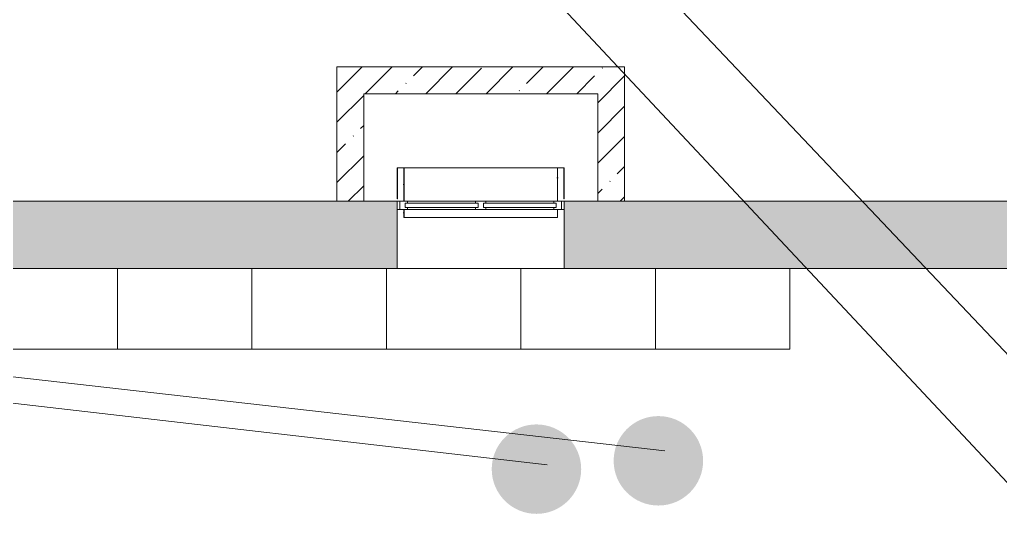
# Model space of a CAD drawing. Header units: millimetres. Extents: x -515342 to 330399, y -224905 to 507333.
# Drawn here: x -342914 to -335623, y -171786 to -168018 of the extents above; entities that cross this region are included whole.
import ezdxf

# ---------------------------------------------------------------- set-up
doc = ezdxf.new("R2010")
doc.units = ezdxf.units.MM
doc.layers.get('0').update_dxf_attribs({"lineweight": 0})
for name, color, linetype, lineweight in [('_ Окна', 7, 'Continuous', 0), ('Витраж', 7, 'Continuous', 0), ('Мебель', 7, 'Continuous', 0), ('Окна', 7, 'Continuous', 0), ('Стены внутренние', 7, 'Continuous', 0), ('Стены несущие', 7, 'Continuous', 0), ('экспертиза ДУ', 1, 'Continuous', 0)]:
    doc.layers.add(name, color=color, linetype=linetype, lineweight=lineweight)
pattern_1 = [(45, (-373662.94, -185274.45), (-224.5064, 224.5064), []), (45, (-373438.43, -185274.45), (-224.5064, 224.5064), [396.875, -79.375, 3.353, -76.022])]

# ---------------------------------------------------------------- blocks, each defined once
blk = doc.blocks.new('Окно_ПВХ_2Створки - АР_Окно_ОП_1200_h_х1300_2ст-10166593-О_АР_П_-1_-3_000_План -1 этажа')
at = {"layer": '_ Окна'}
for p, q in [((-544, 250), (-620, 250)), ((-620, 250), (-620, 190)), ((-600, 190), (-600, 250)), ((-562, 204), (-562, 236)), ((-562, 236), (-544, 236)), ((-544, 236), (-544, 250)), ((-544, 236), (-38, 236)), ((38, 250), (-38, 250)), ((-38, 250), (-38, 236)), ((-38, 236), (-20, 236)), ((-20, 236), (-20, 204)), ((20, 204), (20, 236)), ((20, 236), (38, 236)), ((38, 236), (38, 250)), ((38, 236), (544, 236)), ((544, 250), (544, 236)), ((620, 250), (544, 250)), ((544, 236), (562, 236)), ((562, 236), (562, 204)), ((600, 190), (600, 250)), ((620, 190), (620, 250)), ((-620, 190), (-562, 190)), ((-562, 204), (-20, 204)), ((-562, 204), (-544, 204)), ((-544, 190), (-562, 190)), ((-544, 204), (-544, 190)), ((-38, 204), (-38, 190)), ((-20, 204), (-38, 204)), ((-20, 190), (-38, 190)), ((-20, 190), (20, 190)), ((20, 204), (562, 204)), ((20, 204), (38, 204)), ((38, 190), (20, 190)), ((38, 204), (38, 190)), ((544, 204), (544, 190)), ((562, 204), (544, 204)), ((562, 190), (544, 190)), ((562, 190), (620, 190))]:
    blk.add_line(p, q, dxfattribs=at)
at = {"layer": 'Окна'}
for p, q in [((-544, 250), (-38, 250)), ((38, 250), (544, 250)), ((-38, 190), (-544, 190)), ((544, 190), (38, 190))]:
    blk.add_line(p, q, dxfattribs=at)
blk = doc.blocks.new('Прямоугольный импост - АР_Откос_Металлический_50х370 Серый Левый-10167312-О_АР_П_-1_-3_000_План -1 этажа')
at = {"layer": 'Витраж'}
for p, q in [((18798.1, 2596), (17658.1, 2596)), ((17658.1, 2226), (18798.1, 2226))]:
    blk.add_line(p, q, dxfattribs=at)
blk = doc.blocks.new('Прямоугольный импост - АР_Откос_Металлический_50х330 Серый Правый-V27-О_АР_П_-1_-3_000_План -1 этажа')
at = {"layer": 'Витраж'}
h = blk.add_hatch(dxfattribs=at)
h.set_pattern_fill('FP_38', color=256, style=0, pattern_type=2)
h.set_pattern_definition([(315, (-34796.36, 16114), (106.066, 106.066), [])])
h.paths.add_polyline_path([(-50, 330), (-49, 330), (-50, 269)])
h.paths.add_polyline_path([(-49, 209), (-49, -39), (-1, -39), (0, -40), (-50, -40), (-49.7, 209)])
at = {"layer": 'Витраж', "lineweight": 18}
for p, q in [((-50, 269), (-50, 330)), ((-50, 330), (-49, 330)), ((-49, 330), (-49, 269)), ((-50, -40), (-50, 209)), ((-49, 209), (-49, -39)), ((-1, -39), (-1, 190)), ((-1, 190), (0, 190)), ((0, 190), (0, -40)), ((0, -40), (-50, -40)), ((-49, -39), (-1, -39))]:
    blk.add_line(p, q, dxfattribs=at)
blk = doc.blocks.new('Прямоугольный импост - АР_Откос_Металлический_50х370 Серый Левый-V28-О_АР_П_-1_-3_000_План -1 этажа')
at = {"layer": 'Витраж'}
h = blk.add_hatch(dxfattribs=at)
h.set_pattern_fill('FP_39', color=256, style=0, pattern_type=2)
h.set_pattern_definition([(225, (33556.36, 16114), (106.066, -106.066), [])])
h.paths.add_polyline_path([(-49, 330), (-50, 330), (-49, 269)])
h.paths.add_polyline_path([(-49.7, 209), (-50, 209), (-50, -40), (0, -40), (-1, -39), (-49, -39), (-49, 209)])
at = {"layer": 'Витраж', "lineweight": 18}
for p, q in [((-50, 330), (-50, 269)), ((-49, 330), (-50, 330)), ((-49, 269), (-49, 330)), ((-50, 209), (-50, -40)), ((-49, -39), (-49, 209)), ((0, 190), (-1, 190)), ((-1, 190), (-1, -39)), ((0, -40), (0, 190)), ((-50, -40), (0, -40)), ((-1, -39), (-49, -39))]:
    blk.add_line(p, q, dxfattribs=at)
blk = doc.blocks.new('СД_Люблино_Фасады_rvt-1-О_АР_П_-1_-3_000_План -1 этажа')
at = {"layer": 'Стены внутренние'}
h = blk.add_hatch(dxfattribs=at)
h.set_pattern_fill('FP_1', color=256, style=0, pattern_type=2)
h.set_pattern_definition([(45, (0, 0), (-224.5064, 224.5064), []), (45, (224.5, 0), (-224.5064, 224.5064), [396.875, -79.375, 3.353, -76.022])])
h.paths.add_polyline_path([(101935, 15405), (101935, 15905), (82614.9, 15905), (82614.9, 15405), (101545, 15405)])
h.paths.add_polyline_path([(81374.9, 15405), (81374.9, 15905), (75274.9, 15905), (75274.9, 15405), (80820.1, 15405)])
h.paths.add_polyline_path([(73790.4, 15405), (74034.9, 15405), (74034.9, 15905), (67979.9, 15905), (67979.9, 15405), (70321.1, 15405)])
h.paths.add_polyline_path([(66739.9, 15405), (66739.9, 15905), (64319.9, 15905), (64319.9, 15405), (66185.1, 15405)])
h.paths.add_polyline_path([(63079.9, 15405), (63079.9, 15905), (59834.9, 15905), (59834.9, 15405), (62525.1, 15405)])
h.paths.add_polyline_path([(58594.9, 15405), (58594.9, 15905), (56294.9, 15905), (56294.9, 15405), (58178.4, 15405)])
h.paths.add_polyline_path([(55054.9, 15405), (55054.9, 15905), (46676.4, 15905), (46676.4, 15405), (54709.1, 15405)])
h.paths.add_polyline_path([(45168.5, 15405), (45436.4, 15405), (45436.4, 15905), (34796.4, 15905), (34796.4, 15405), (45120, 15405)])
h.paths.add_polyline_path([(33556.4, 15405), (33556.4, 15905), (27516.4, 15905), (27516.4, 15405), (33475, 15405)])
h.paths.add_polyline_path([(26141.7, 15405), (26276.4, 15405), (26276.4, 15905), (20376.4, 15905), (20376.4, 15405), (26087.2, 15405)])
h.paths.add_polyline_path([(19136.4, 15405), (19136.4, 15905), (6136.4, 15905), (6136.4, 15405), (18755, 15405)])
h.paths.add_polyline_path([(4896.4, 15405), (4896.4, 15905), (2925, 15905), (2925, 15405), (4735, 15405)])
h.paths.add_polyline_path([(1375, 15405), (1375, 15905), (-305, 15905), (-305, 15405), (934.6, 15405)])
at = {"layer": 'Стены несущие'}
for p, q in [((33556.4, 15905), (27516.4, 15905)), ((45436.4, 15905), (34796.4, 15905)), ((33556.4, 15405), (33556.4, 15845)), ((34796.4, 15845), (34796.4, 15405)), ((36475, 15405), (38790, 15405))]:
    blk.add_line(p, q, dxfattribs=at)
at = {"layer": 'Витраж', "lineweight": 9, "rotation": 180}
for name, p in [('Прямоугольный импост - АР_Откос_Металлический_50х370 Серый Левый-V28-О_АР_П_-1_-3_000_План -1 этажа', (33556.4, 16114)), ('Прямоугольный импост - АР_Откос_Металлический_50х370 Серый Левый-10167312-О_АР_П_-1_-3_000_План -1 этажа', (52404.4, 18380))]:
    blk.add_blockref(name, p, dxfattribs=at)
at = {"layer": 'Витраж', "lineweight": 9, "extrusion": (0, 0, -1), "rotation": 180}
blk.add_blockref('Прямоугольный импост - АР_Откос_Металлический_50х330 Серый Правый-V27-О_АР_П_-1_-3_000_План -1 этажа', (-34796.4, 16114), dxfattribs=at)
at = {"layer": 'Окна', "lineweight": 9}
blk.add_blockref('Окно_ПВХ_2Створки - АР_Окно_ОП_1200_h_х1300_2ст-10166593-О_АР_П_-1_-3_000_План -1 этажа', (34176.4, 15655), dxfattribs=at)
blk = doc.blocks.new('Гардероб встроенный - Шкаф для одежды 600гл х 1000шир-10064963-О_АР_П_-1_-3_000_План -1 этажа')
at = {"layer": 'Мебель'}
for p, q in [((1000, 0), (0, 0)), ((0, 0), (0, -600)), ((1000, -600), (1000, 0)), ((0, -600), (1000, -600))]:
    blk.add_line(p, q, dxfattribs=at)

msp = doc.modelspace()

# ---------------------------------------------------------------- hatches: boundary and pattern name
at = {"layer": 'Стены внутренние'}
h = msp.add_hatch(dxfattribs=at)
h.set_pattern_fill('FP_1', color=256, style=0, pattern_type=2)
h.set_pattern_definition(pattern_1)
h.paths.add_polyline_path([(-338616.5766, -168569.4503), (-338616.5766, -168369.4503), (-340556.5766, -168369.4503), (-340556.5766, -168569.4503), (-338902.4088, -168569.4503)])
h = msp.add_hatch(dxfattribs=at)
h.set_pattern_fill('FP_1', color=256, style=0, pattern_type=2)
h.set_pattern_definition(pattern_1)
h.paths.add_polyline_path([(-338416.5766, -169369.4503), (-338416.5766, -168369.4503), (-338616.5766, -168369.4503), (-338616.5766, -169369.4503)])
h = msp.add_hatch(dxfattribs=at)
h.set_pattern_fill('FP_1', color=256, style=0, pattern_type=2)
h.set_pattern_definition(pattern_1)
h.paths.add_polyline_path([(-340356.5766, -169369.4503), (-340356.5766, -168569.4503), (-340556.5766, -168569.4503), (-340556.5766, -169369.4503)])
at = {"layer": 'экспертиза ДУ', "lineweight": 0}
h = msp.add_hatch(color=30, dxfattribs=at)
edge = h.paths.add_edge_path()
edge.add_arc((-338165.5551, -171298.8389), 332.544, 0, 360)
h = msp.add_hatch(color=5, dxfattribs=at)
edge = h.paths.add_edge_path()
edge.add_arc((-339071.976, -171360.797), 332.544, 0, 360)

# ---------------------------------------------------------------- linework, layer by layer
at = {"layer": 'Стены несущие'}
for p, q in [((-338416.5766, -168369.4503), (-340556.5766, -168369.4503)), ((-340556.5766, -168369.4503), (-340556.5766, -169369.4503)), ((-338416.5766, -169369.4503), (-338416.5766, -168369.4503)), ((-340356.5766, -168569.4503), (-338616.5766, -168569.4503)), ((-340356.5766, -169369.4503), (-340356.5766, -168569.4503)), ((-338616.5766, -168569.4503), (-338616.5766, -169369.4503)), ((-340556.5766, -169369.4503), (-340356.5766, -169369.4503)), ((-338616.5766, -169369.4503), (-338416.5766, -169369.4503))]:
    msp.add_line(p, q, dxfattribs=at)
at = {"layer": 'экспертиза ДУ', "elevation": 0}
msp.add_lwpolyline([(-329584.2871, -177855.6892), (-416102.3658, -85462.434), (-328710.4614, -177753.6215)], dxfattribs=at)
at = {"layer": 'экспертиза ДУ'}
msp.add_lwpolyline([(-338992.3881, -171327.749), (-487774.7644, -154195.9235), (-338118.5624, -171225.6813)], dxfattribs=at)

# ---------------------------------------------------------------- block references
msp.add_blockref('СД_Люблино_Фасады_rvt-1-О_АР_П_-1_-3_000_План -1 этажа', (-373662.9357, -185274.4503))
at = {"layer": 'Мебель', "rotation": 180}
for p in [(-342187.9357, -170469.4503), (-341187.9357, -170469.4503), (-340187.9357, -170469.4503), (-339187.9357, -170469.4503), (-338187.9357, -170469.4503), (-337187.9357, -170469.4503)]:
    msp.add_blockref('Гардероб встроенный - Шкаф для одежды 600гл х 1000шир-10064963-О_АР_П_-1_-3_000_План -1 этажа', p, dxfattribs=at)

doc.saveas('drawing.dxf')
